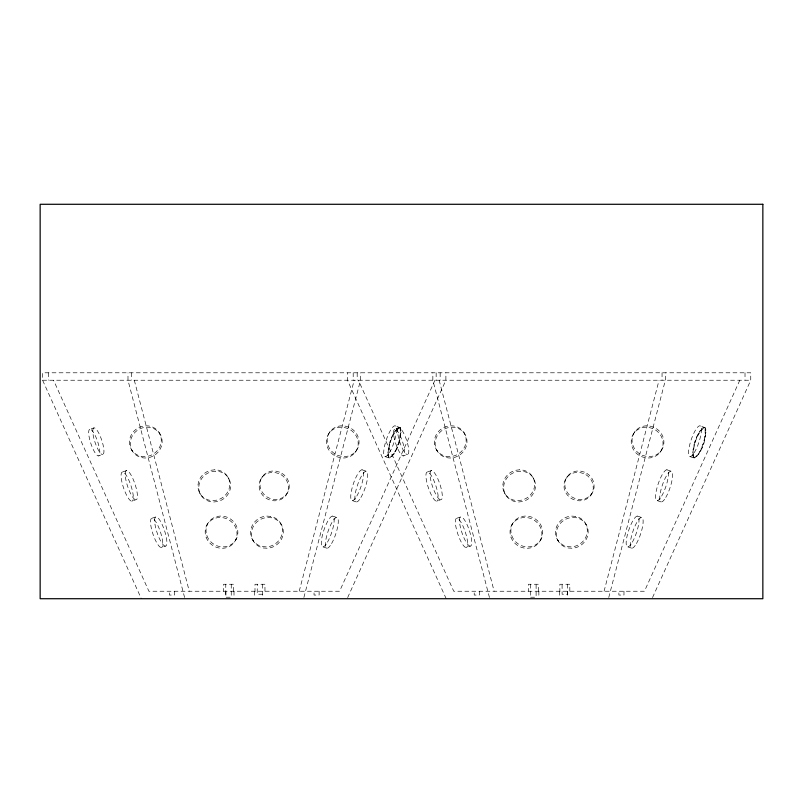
<?xml version="1.0" encoding="UTF-8"?>
<svg xmlns="http://www.w3.org/2000/svg" width="803" height="803" viewBox="0 0 803 803"><rect width="100%" height="100%" fill="white"/><g stroke="black" fill="none" stroke-linecap="round" stroke-linejoin="round"><path stroke-width="0.6" stroke-dasharray="4.01 3.01" d="M399.111 427.236L400.416 427.798C402.002 438.197 397.917 451.216 389.947 458.172L388.421 457.329C387.197 446.99 390.941 433.871 399.111 427.236L400.115 427.648L395.186 425.811M399.452 427.337C391.483 434.293 387.397 447.311 388.983 457.72C396.361 454.729 401.651 437.173 400.024 427.818L399.643 427.497M703.96 427.236L705.275 427.798C706.851 438.197 702.776 451.216 694.806 458.172L693.28 457.329C692.056 446.99 695.799 433.871 703.96 427.236L704.974 427.648L700.045 425.811M693.762 457.74C701.26 454.809 706.479 437.173 704.883 427.818L704.502 427.497M299.218 591.239L354.193 380.231M303.885 597.502L360.497 380.231L360.497 372.793M604.067 591.239L659.052 380.231M608.744 597.502L665.356 380.231L665.356 372.793M434.945 380.231L339.589 591.239L148.906 591.239L53.54 380.231M347.659 597.583L445.886 380.231L445.886 372.793M739.804 380.231L644.448 591.239L453.755 591.239L358.399 380.231M652.518 597.583L750.745 380.231L750.745 372.793L42.599 372.793L42.599 380.231L141.338 598.717M206.722 525.403L207.555 524.018M261.718 477.745L262.551 476.36M235.49 540.339L236.323 538.954M285.828 495.441L286.661 494.056M329.391 432.797L330.224 431.412M355.177 452.39L356.01 451.015M511.581 525.403L512.414 524.018M566.577 477.745L567.41 476.36M540.349 540.339L541.182 538.954M590.687 495.441L591.52 494.056M634.24 432.797L635.073 431.412M660.036 452.39L660.869 451.015M89.816 429.284L89.093 429.986A14.042 3.513 71.4 0 0 91.482 445.304A14.042 3.513 71.4 0 0 98.699 455.913L103.537 453.825A14.042 3.513 71.4 0 0 101.138 438.508A14.042 3.513 71.4 0 0 93.921 427.899L89.816 429.284A14.042 3.513 71.4 0 1 97.033 439.893A14.042 3.513 71.4 0 1 99.421 455.211L98.699 455.913M93.921 427.899L93.198 428.601A14.042 3.513 71.4 0 0 95.597 443.918A14.042 3.513 71.4 0 0 102.814 454.528M394.674 429.284L393.952 429.986A14.042 3.513 71.4 0 0 396.341 445.304A14.042 3.513 71.4 0 0 403.558 455.913L408.396 453.825A14.042 3.513 71.4 0 0 405.997 438.508A14.042 3.513 71.4 0 0 398.78 427.899L394.674 429.284A14.042 3.513 71.4 0 1 401.891 439.893A14.042 3.513 71.4 0 1 404.28 455.211L403.558 455.913M398.78 427.899L398.057 428.601A14.042 3.513 71.4 0 0 400.446 443.918A14.042 3.513 71.4 0 0 407.663 454.528M122.608 471.923L121.715 472.425A15.418 3.864 71.4 0 0 123.772 488.505A15.418 3.864 71.4 0 0 131.792 501.253L136.801 499.366A15.418 3.864 71.4 0 0 134.733 483.296A15.418 3.864 71.4 0 0 126.713 470.548L122.608 471.923A15.418 3.864 71.4 0 1 130.628 484.671A15.418 3.864 71.4 0 1 132.696 500.751L131.792 501.253M126.713 470.548L125.82 471.04A15.418 3.864 71.4 0 0 127.888 487.12A15.418 3.864 71.4 0 0 135.908 499.867M427.467 471.923L426.564 472.425A15.418 3.864 71.4 0 0 428.631 488.505A15.418 3.864 71.4 0 0 436.651 501.253L441.66 499.366A15.418 3.864 71.4 0 0 439.592 483.296A15.418 3.864 71.4 0 0 431.572 470.548L427.467 471.923A15.418 3.864 71.4 0 1 435.487 484.671A15.418 3.864 71.4 0 1 437.545 500.751L436.651 501.253M431.572 470.548L430.679 471.04A15.418 3.864 71.4 0 0 432.737 487.12A15.418 3.864 71.4 0 0 440.767 499.867M704.311 427.337C696.342 434.293 692.256 447.311 693.832 457.72M152.048 518.206L156.153 516.821L157.368 517.323A15.418 3.864 71.4 0 1 165.378 533.403A15.418 3.864 71.4 0 1 165.348 546.15L161.242 547.536L160.028 547.034A15.418 3.864 71.4 0 1 152.018 530.954A15.418 3.864 71.4 0 1 152.048 518.206L153.253 518.708A15.418 3.864 71.4 0 1 161.273 534.788A15.418 3.864 71.4 0 1 161.242 547.536M456.907 518.206L461.012 516.821L462.227 517.323A15.418 3.864 71.4 0 1 470.237 533.403A15.418 3.864 71.4 0 1 470.207 546.15L466.101 547.536L464.887 547.034A15.418 3.864 71.4 0 1 456.877 530.954A15.418 3.864 71.4 0 1 456.907 518.206L458.111 518.708A15.418 3.864 71.4 0 1 466.131 534.788A15.418 3.864 71.4 0 1 466.101 547.536M42.599 380.231L750.745 380.231M262.722 594.23L257.241 594.23L257.241 584.253M530.622 597.221L536.113 597.221L536.113 584.253M704.883 427.818L705.205 428.641M703.428 427.377L702.715 427.708M705.405 429.404L705.937 429.836L705.486 430.729M702.053 428.31L701.23 429.183M700.477 430.227L699.594 431.562M705.496 431.894L705.967 432.456L705.335 433.62M698.791 433.008L697.927 434.684M705.154 435.116L705.556 435.778L704.763 437.103M697.134 436.461L696.342 438.348M704.392 438.85L704.733 439.572L703.819 440.947M695.609 440.345L694.936 442.292M703.257 442.854L703.558 443.587L702.555 444.892M694.324 444.38L693.812 446.257M701.852 446.829L702.113 447.542L701.069 448.686M693.37 448.295L693.049 449.981M700.246 450.523L700.497 451.166L699.443 452.069M692.828 451.798L692.688 453.203M698.57 453.665L698.811 454.227L697.797 454.829M696.924 456.044L696.231 456.777M692.708 454.659L692.768 455.713M693.029 456.686L693.28 457.329M695.428 457.509L694.856 457.77M689.928 456.596L694.505 458.132M666.861 469.785L670.967 471.17M657.215 500.62L661.321 502.005M398.569 427.377L397.856 427.708M400.024 427.818L400.346 428.641M397.194 428.31L396.371 429.183M400.546 429.404L401.088 429.836L400.627 430.729M395.618 430.227L394.735 431.562M400.637 431.894L401.109 432.456L400.476 433.62M393.932 433.008L393.068 434.684M400.296 435.116L400.697 435.778L399.914 437.103M637.351 516.068L641.456 517.453M392.276 436.461L391.483 438.348M399.533 438.85L399.874 439.572L398.961 440.947M398.408 442.854L398.7 443.587L397.706 444.892M390.75 440.345L390.077 442.292M389.465 444.38L388.953 446.257M396.993 446.829L397.254 447.542L396.21 448.686M388.522 448.295L388.19 449.981M395.387 450.523L395.638 451.166L394.584 452.069M387.969 451.798L387.839 453.203M393.711 453.665L393.952 454.227L392.938 454.829M387.849 454.659L387.909 455.713M392.065 456.044L391.372 456.777M388.17 456.686L388.421 457.329M390.569 457.509L389.997 457.77M385.069 456.596L389.646 458.132M627.836 546.903L631.951 548.278M362.002 469.785L366.108 471.17M352.356 500.62L356.462 502.005M332.492 516.068L336.598 517.453M322.987 546.903L327.092 548.278M470.207 546.15L469.002 545.649A15.418 3.864 71.4 0 1 460.982 529.568A15.418 3.864 71.4 0 1 461.012 516.821M165.348 546.15L164.143 545.649A15.418 3.864 71.4 0 1 156.123 529.568A15.418 3.864 71.4 0 1 156.153 516.821M585.257 523.064L586.09 524.439M533.001 477.504L533.834 478.889M557.563 539.907L558.396 541.292M504.475 492.901L505.318 494.287M464.074 432.787L464.917 434.172M436.38 449.64L437.213 451.025M280.398 523.064L281.231 524.439M228.142 477.504L228.975 478.889M252.704 539.907L253.537 541.292M199.626 492.901L200.459 494.287M159.225 432.787L160.058 434.172M131.521 449.64L132.365 451.025M446.197 598.717L347.458 380.231L347.458 372.793M439.151 380.231L494.136 591.239M489.459 597.502L432.847 380.231L432.847 372.793M134.302 380.231L189.277 591.239M184.6 597.502L127.988 380.231L127.988 372.793M745.013 372.793L745.013 380.231M662.053 372.793L662.053 380.231M623.981 591.239L623.981 595.053L618.892 595.053L618.892 591.239M569.819 591.239L569.819 584.253L559.852 584.253L559.852 591.239M567.58 584.253L567.58 594.23L562.1 594.23L562.1 584.253M567.45 591.239L567.45 597.472M559.34 591.239L559.34 597.472M538.863 591.239L538.863 597.472M538.351 591.239L538.351 584.253L528.384 584.253L528.384 591.239M530.622 584.253L530.753 597.472M479.311 591.239L479.311 595.053L474.222 595.053L474.222 591.239M440.154 372.793L440.154 380.231M436.159 372.793L436.159 380.231M357.194 372.793L357.194 380.231M353.2 372.793L353.2 380.231M319.122 591.239L319.122 595.053L314.043 595.053L314.043 591.239M264.96 591.239L264.96 584.253L254.993 584.253L254.993 591.239M262.722 584.253L262.591 597.472M254.491 591.239L254.491 597.472M234.004 591.239L234.004 597.472M233.492 591.239L233.492 584.253L223.525 584.253L223.525 591.239M231.254 584.253L231.254 597.221L225.763 597.221L225.763 584.253M225.894 591.239L225.894 597.472M174.452 591.239L174.452 595.053L169.363 595.053L169.363 591.239M131.301 372.793L131.301 380.231M48.341 372.793L48.341 380.231M214.873 469.785L210.727 470.307A16.211 15.116 -31.1 0 0 198 487.21A16.211 15.116 -31.1 0 0 212.895 500.62L217.041 500.098A16.211 15.116 -31.1 0 0 229.768 483.205A16.211 15.116 -31.1 0 0 214.873 469.785M215.706 471.17L211.56 471.692A16.211 15.116 -31.1 0 0 198.833 488.595A16.211 15.116 -31.1 0 0 213.728 502.005L217.874 501.484A16.211 15.116 -31.1 0 0 230.612 484.59A16.211 15.116 -31.1 0 0 215.706 471.17M519.732 469.785L515.586 470.307A16.211 15.116 -31.1 0 0 502.849 487.21A16.211 15.116 -31.1 0 0 517.754 500.62L521.9 500.098A16.211 15.116 -31.1 0 0 534.627 483.205A16.211 15.116 -31.1 0 0 519.732 469.785M520.565 471.17L516.419 471.692A16.211 15.116 -31.1 0 0 503.682 488.595A16.211 15.116 -31.1 0 0 518.587 502.005L522.733 501.484A16.211 15.116 -31.1 0 0 535.46 484.59A16.211 15.116 -31.1 0 0 520.565 471.17M575.641 516.399L571.515 516.088A16.211 15.116 -31.1 0 0 555.636 530.311A16.211 15.116 -31.1 0 0 567.179 546.572L571.294 546.883A16.211 15.116 -31.1 0 0 587.184 532.66A16.211 15.116 -31.1 0 0 575.641 516.399M576.474 517.784L572.348 517.473A16.211 15.116 -31.1 0 0 556.469 531.696A16.211 15.116 -31.1 0 0 568.012 547.957L572.127 548.258A16.211 15.116 -31.1 0 0 588.017 534.045A16.211 15.116 -31.1 0 0 576.474 517.784M270.782 516.399L266.656 516.088A16.211 15.116 -31.1 0 0 250.777 530.311A16.211 15.116 -31.1 0 0 262.32 546.572L266.435 546.883A16.211 15.116 -31.1 0 0 282.325 532.66A16.211 15.116 -31.1 0 0 270.782 516.399M271.615 517.784L267.499 517.473A16.211 15.116 -31.1 0 0 251.61 531.696A16.211 15.116 -31.1 0 0 263.153 547.957L267.269 548.258A16.211 15.116 -31.1 0 0 283.158 534.045A16.211 15.116 -31.1 0 0 271.615 517.784M584.474 472.154L580.72 471.13A14.966 13.952 31.1 0 0 564.82 483.115L564.991 486.829A14.966 13.952 31.1 0 0 574.456 498.261L578.2 499.285A14.966 13.952 31.1 0 0 594.11 487.301L593.939 483.577A14.966 13.952 31.1 0 0 584.474 472.154M583.64 473.529L579.886 472.515A14.966 13.952 31.1 0 0 563.977 484.5L564.158 488.214A14.966 13.952 31.1 0 0 573.623 499.647L577.367 500.66A14.966 13.952 31.1 0 0 593.276 488.676L593.106 484.962A14.966 13.952 31.1 0 0 583.64 473.529M279.615 472.154L275.871 471.13A14.966 13.952 31.1 0 0 259.961 483.115L260.132 486.829A14.966 13.952 31.1 0 0 269.597 498.261L273.341 499.285A14.966 13.952 31.1 0 0 289.251 487.301L289.08 483.577A14.966 13.952 31.1 0 0 279.615 472.154M278.782 473.529L275.027 472.515A14.966 13.952 31.1 0 0 259.128 484.5L259.299 488.214A14.966 13.952 31.1 0 0 268.764 499.647L272.508 500.66A14.966 13.952 31.1 0 0 288.418 488.676L288.247 484.962A14.966 13.952 31.1 0 0 278.782 473.529M653.662 427.176L649.617 426.002A16.211 15.116 31.1 0 0 632.483 436.712A16.211 15.116 31.1 0 0 642.29 455.251L646.325 456.415A16.211 15.116 31.1 0 0 663.469 445.715A16.211 15.116 31.1 0 0 653.662 427.176M652.829 428.561L648.784 427.387A16.211 15.116 31.1 0 0 631.65 438.097A16.211 15.116 31.1 0 0 641.446 456.626L645.492 457.8A16.211 15.116 31.1 0 0 662.626 447.09A16.211 15.116 31.1 0 0 652.829 428.561M348.803 427.176L344.758 426.002A16.211 15.116 31.1 0 0 327.624 436.712A16.211 15.116 31.1 0 0 337.431 455.251L341.476 456.415A16.211 15.116 31.1 0 0 358.61 445.715A16.211 15.116 31.1 0 0 348.803 427.176M347.97 428.561L343.925 427.387A16.211 15.116 31.1 0 0 326.791 438.097A16.211 15.116 31.1 0 0 336.598 456.626L340.633 457.8A16.211 15.116 31.1 0 0 357.777 447.09A16.211 15.116 31.1 0 0 347.97 428.561M665.757 497.469A16.211 4.065 -71.4 0 0 671.91 471.692A16.211 4.065 -71.4 0 0 660.769 490.613A16.211 4.065 -71.4 0 0 665.757 497.469M636.418 543.571A16.211 4.065 -71.4 0 0 642.42 517.905A16.211 4.065 -71.4 0 0 631.268 537.127A16.211 4.065 -71.4 0 0 636.418 543.571M632.312 542.186A16.211 4.065 -71.4 0 0 638.315 516.52A16.211 4.065 -71.4 0 0 627.153 535.742A16.211 4.065 -71.4 0 0 632.312 542.186M446.839 457.68A16.211 15.116 -31.1 0 0 466.473 437.796A16.211 15.116 -31.1 0 0 439.883 432.305A16.211 15.116 -31.1 0 0 446.839 457.68M446.006 456.305A16.211 15.116 -31.1 0 0 465.64 436.42A16.211 15.116 -31.1 0 0 439.05 430.92A16.211 15.116 -31.1 0 0 446.006 456.305M661.652 496.083A16.211 4.065 -71.4 0 0 667.805 470.307A16.211 4.065 -71.4 0 0 656.653 489.228A16.211 4.065 -71.4 0 0 661.652 496.083M511.792 535.742A16.211 15.116 31.1 0 0 538.923 542.186A16.211 15.116 31.1 0 0 529.679 516.52A16.211 15.116 31.1 0 0 511.792 535.742M510.959 537.127A16.211 15.116 31.1 0 0 538.09 543.571A16.211 15.116 31.1 0 0 528.846 517.905A16.211 15.116 31.1 0 0 510.959 537.127M694.234 452.681A16.211 4.065 -71.4 0 0 700.909 426.554A16.211 4.065 -71.4 0 0 689.817 444.37A16.211 4.065 -71.4 0 0 694.234 452.681M360.908 497.469A16.211 4.065 -71.4 0 0 367.051 471.692A16.211 4.065 -71.4 0 0 355.91 490.613A16.211 4.065 -71.4 0 0 360.908 497.469M331.569 543.571A16.211 4.065 -71.4 0 0 337.561 517.905A16.211 4.065 -71.4 0 0 326.409 537.127A16.211 4.065 -71.4 0 0 331.569 543.571M327.453 542.186A16.211 4.065 -71.4 0 0 333.456 516.52A16.211 4.065 -71.4 0 0 322.294 535.742A16.211 4.065 -71.4 0 0 327.453 542.186M141.98 457.68A16.211 15.116 -31.1 0 0 161.624 437.796A16.211 15.116 -31.1 0 0 135.024 432.305A16.211 15.116 -31.1 0 0 141.98 457.68M141.147 456.305A16.211 15.116 -31.1 0 0 160.781 436.42A16.211 15.116 -31.1 0 0 134.191 430.92A16.211 15.116 -31.1 0 0 141.147 456.305M356.793 496.083A16.211 4.065 -71.4 0 0 362.946 470.307A16.211 4.065 -71.4 0 0 351.794 489.228A16.211 4.065 -71.4 0 0 356.793 496.083M206.933 535.742A16.211 15.116 31.1 0 0 234.064 542.186A16.211 15.116 31.1 0 0 224.83 516.52A16.211 15.116 31.1 0 0 206.933 535.742M206.1 537.127A16.211 15.116 31.1 0 0 233.231 543.571A16.211 15.116 31.1 0 0 223.987 517.905A16.211 15.116 31.1 0 0 206.1 537.127M389.375 452.681A16.211 4.065 -71.4 0 0 396.05 426.554A16.211 4.065 -71.4 0 0 384.958 444.37A16.211 4.065 -71.4 0 0 389.375 452.681"/><path stroke-width="1.2" d="M762.85 204.283L40.15 204.283L40.15 598.717L762.85 598.717L762.85 204.283"/></g></svg>
